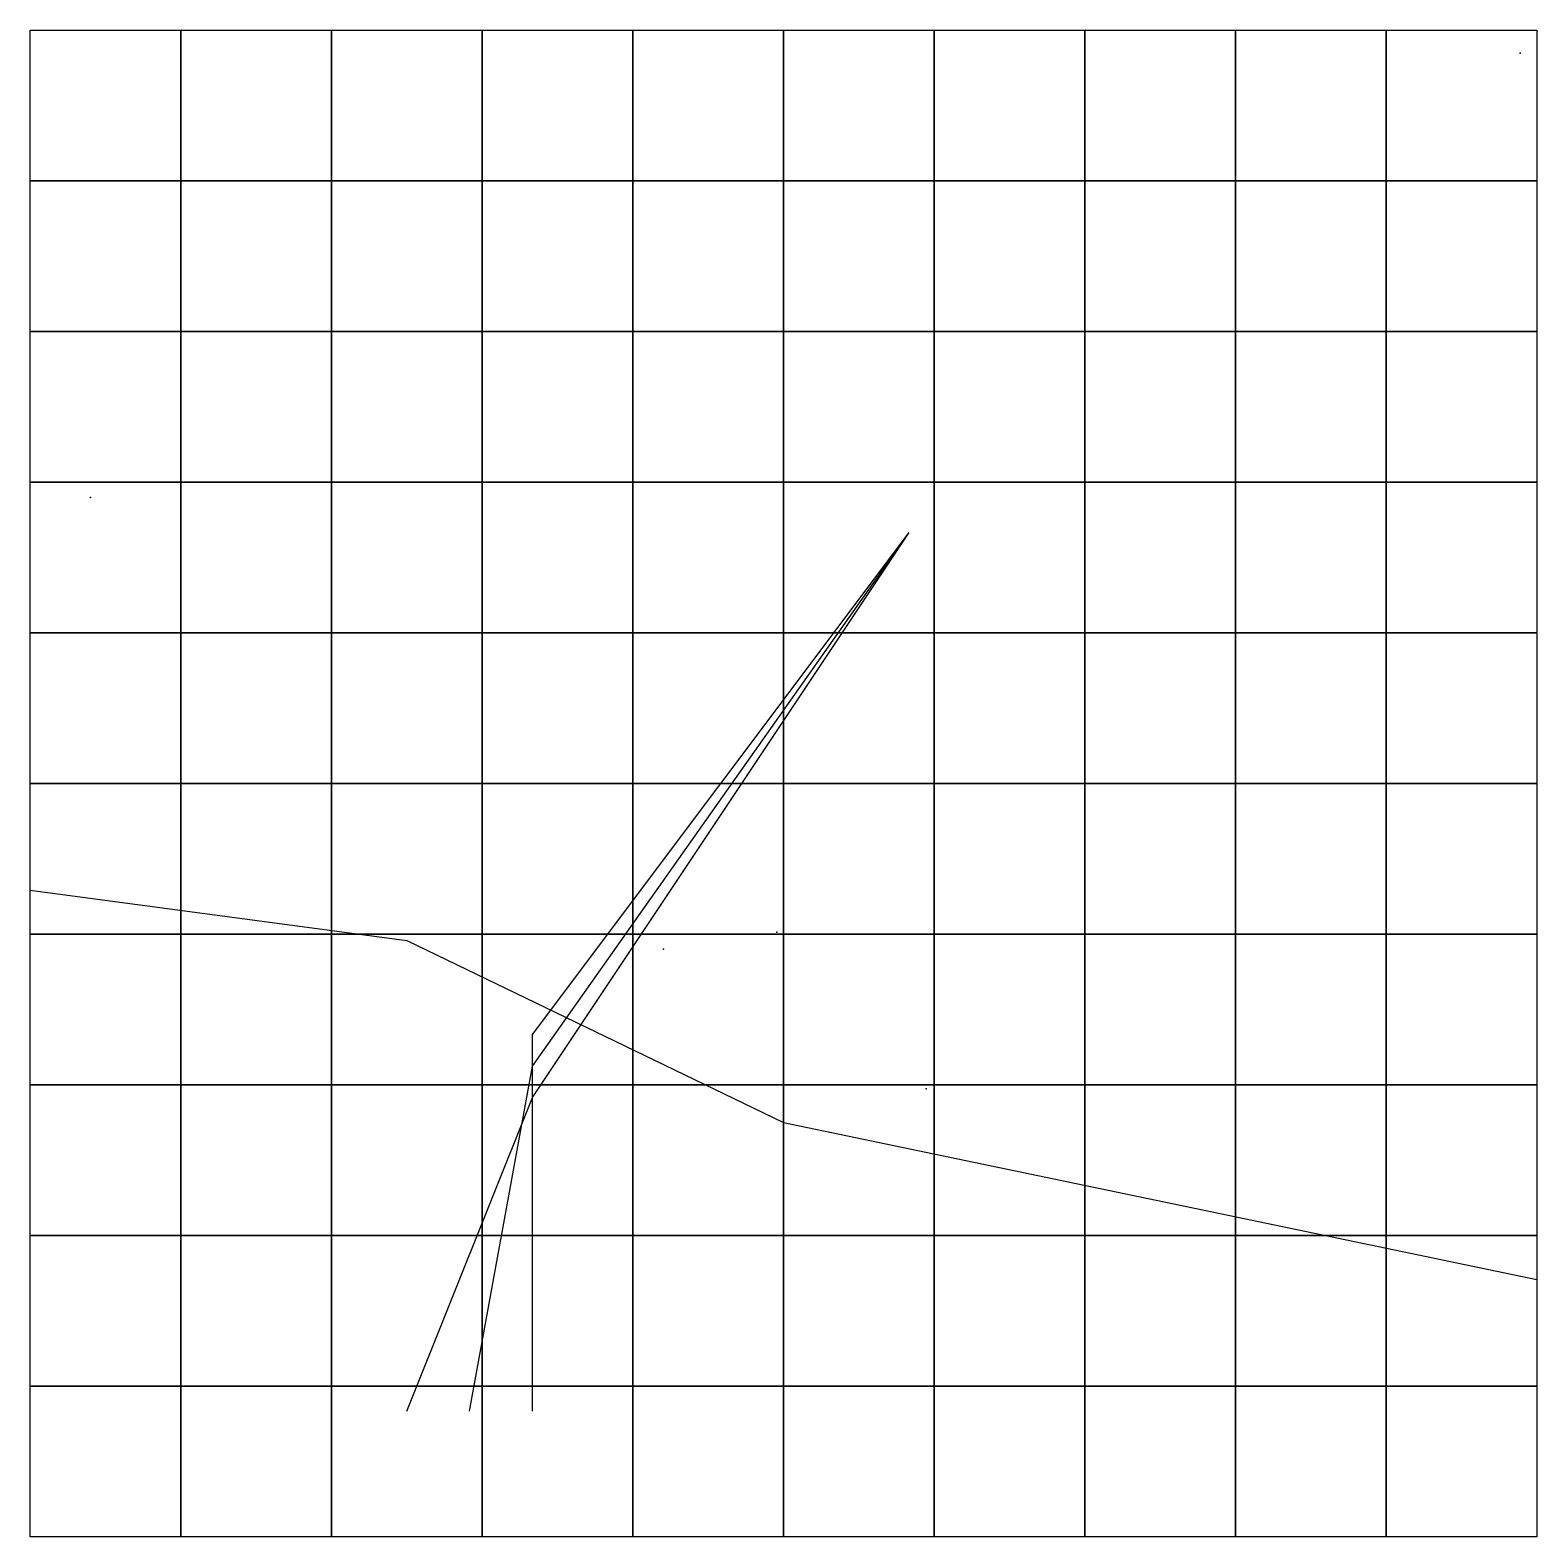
# Model space of a CAD drawing. Extents: x 0 to 1200, y 0 to 1200.
import ezdxf

# ---------------------------------------------------------------- set-up
doc = ezdxf.new("R2010")
doc.units = 0
for name, color, linetype in [('BREAKLINES', 5, 'Continuous'), ('CONTOURS_MAJOR', 1, 'Continuous'), ('SURVEY_POINTS', 2, 'Continuous'), ('TERRAIN_MESH', 3, 'Continuous')]:
    doc.layers.add(name, color=color, linetype=linetype)

msp = doc.modelspace()

# ---------------------------------------------------------------- linework, layer by layer
at = {"layer": 'BREAKLINES'}
msp.add_polyline3d([(0, 515, -21), (300, 475, 58), (600, 330, 248), (1200, 205, 213)], dxfattribs=at)
at = {"layer": 'CONTOURS_MAJOR'}
for points in [[(300, 100, 100), (400, 350, 100), (700, 800, 100)], [(350, 100, 150), (400, 375, 150), (700, 800, 150)], [(400, 100, 200), (400, 400, 200), (700, 800, 200)]]:
    msp.add_polyline3d(points, dxfattribs=at)
at = {"layer": 'SURVEY_POINTS'}
for p in [(1186.78, 1181.55, 252.4), (48.2, 827.65, -40.91), (594.8, 481.67, 283.42), (504.33, 468.12, 267.82), (713.54, 356.92, 194.71)]:
    msp.add_point(p, dxfattribs=at)

# ---------------------------------------------------------------- meshes
at = {"layer": 'TERRAIN_MESH'}
mesh = msp.add_polymesh((11, 11), dxfattribs=at)
for k, corner in enumerate([(0, 0), (0, 120, 18), (0, 240, 32), (0, 360, 42), (0, 480, 48), (0, 600, 50), (0, 720, 48), (0, 840, 42), (0, 960, 32), (0, 1080, 18), (0, 1200), (120, 0, 18), (120, 120, 36), (120, 240, 50), (120, 360, 60), (120, 480, 66), (120, 600, 68), (120, 720, 66), (120, 840, 60), (120, 960, 50), (120, 1080, 36), (120, 1200, 18), (240, 0, 32), (240, 120, 50), (240, 240, 64), (240, 360, 74), (240, 480, 80), (240, 600, 82), (240, 720, 80), (240, 840, 74), (240, 960, 64), (240, 1080, 50), (240, 1200, 32), (360, 0, 42), (360, 120, 60), (360, 240, 74), (360, 360, 84), (360, 480, 90), (360, 600, 92), (360, 720, 90), (360, 840, 84), (360, 960, 74), (360, 1080, 60), (360, 1200, 42), (480, 0, 48), (480, 120, 66), (480, 240, 80), (480, 360, 90), (480, 480, 96), (480, 600, 98), (480, 720, 96), (480, 840, 90), (480, 960, 80), (480, 1080, 66), (480, 1200, 48), (600, 0, 50), (600, 120, 68), (600, 240, 82), (600, 360, 92), (600, 480, 98), (600, 600, 100), (600, 720, 98), (600, 840, 92), (600, 960, 82), (600, 1080, 68), (600, 1200, 50), (720, 0, 48), (720, 120, 66), (720, 240, 80), (720, 360, 90), (720, 480, 96), (720, 600, 98), (720, 720, 96), (720, 840, 90), (720, 960, 80), (720, 1080, 66), (720, 1200, 48), (840, 0, 42), (840, 120, 60), (840, 240, 74), (840, 360, 84), (840, 480, 90), (840, 600, 92), (840, 720, 90), (840, 840, 84), (840, 960, 74), (840, 1080, 60), (840, 1200, 42), (960, 0, 32), (960, 120, 50), (960, 240, 64), (960, 360, 74), (960, 480, 80), (960, 600, 82), (960, 720, 80), (960, 840, 74), (960, 960, 64), (960, 1080, 50), (960, 1200, 32), (1080, 0, 18), (1080, 120, 36), (1080, 240, 50), (1080, 360, 60), (1080, 480, 66), (1080, 600, 68), (1080, 720, 66), (1080, 840, 60), (1080, 960, 50), (1080, 1080, 36), (1080, 1200, 18), (1200, 0), (1200, 120, 18), (1200, 240, 32), (1200, 360, 42), (1200, 480, 48), (1200, 600, 50), (1200, 720, 48), (1200, 840, 42), (1200, 960, 32), (1200, 1080, 18), (1200, 1200)]):
    mesh.set_mesh_vertex(divmod(k, 11), corner)

doc.saveas('drawing.dxf')
